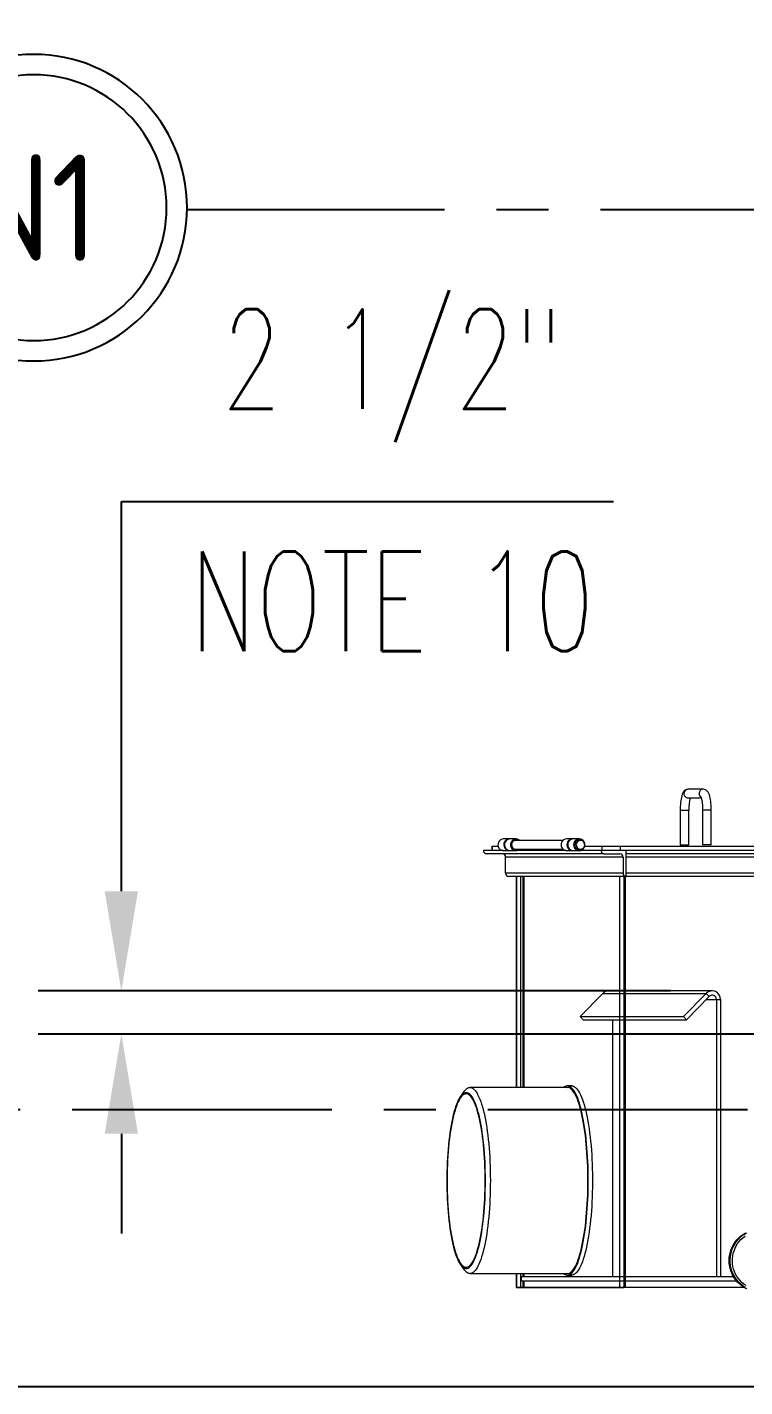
# Model space of a CAD drawing. Header units: inches. Extents: x 0 to 4731, y 0 to 1632.
# Drawn here: x 686.6 to 728.1, y 509 to 587.6 of the extents above; entities that cross this region are included whole.
import ezdxf
from ezdxf.enums import TextEntityAlignment as Align

# ---------------------------------------------------------------- set-up
doc = ezdxf.new("R2010")
doc.units = ezdxf.units.IN
doc.header["$LTSCALE"] = 48
doc.header["$MEASUREMENT"] = 0
doc.linetypes.add('CENTER', pattern=[2, 1.25, -0.25, 0.25, -0.25])
for name, color, linetype, lineweight in [('AM_4', 93, 'Continuous', 25), ('AM_5', 92, 'Continuous', 25), ('AM_6', 140, 'Continuous', 35), ('AM_7', 142, 'CENTER', 25), ('Equipment-AM_0', 7, 'Continuous', 50), ('Equipment-AM_5', 92, 'Continuous', 25)]:
    doc.layers.add(name, color=color, linetype=linetype, lineweight=lineweight)
doc.styles.add('ISOCP', font='ISOCP.SHX')
doc.styles.get("Standard").update_dxf_attribs({"font": 'ROMANS.SHX', "width": 0.7})
doc.styles.add('XT07_0', font='isocp.shx', dxfattribs={"width": 0.9, "height": 7})
doc.dimstyles.new('METSOPOWER_ANSI$0', dxfattribs={"dimtxt": 0.12, "dimasz": 0.12, "dimexe": 0.1, "dimexo": 0.05, "dimgap": 0.06, "dimtad": 1, "dimtoh": 1, "dimdec": 5, "dimzin": 12, "dimdsep": 46, "dimlunit": 4, "dimtxsty": 'Standard', "dimcen": 0, "dimclrd": 256, "dimclre": 256, "dimclrt": 140, "dimadec": 0, "dimazin": 2, "dimtp": 0.1, "dimtm": 0.1, "dimtfac": 0.71, "dimtdec": 5, "dimtmove": 0, "dimatfit": 3, "dimfxl": 1, "dimfrac": 2, "dimtzin": 7, "dimlwd": -1, "dimlwe": -1, "dimarcsym": 1})
doc.dimstyles.new('VALMET_ANSI$0', dxfattribs={"dimscale": 48, "dimtxt": 0.12, "dimasz": 0.12, "dimexe": 0.1, "dimexo": 0.05, "dimgap": 0.06, "dimtad": 1, "dimtoh": 1, "dimdec": 5, "dimzin": 7, "dimdsep": 46, "dimlunit": 4, "dimtxsty": 'Standard', "dimcen": 0, "dimclrd": 256, "dimclre": 256, "dimclrt": 140, "dimadec": 0, "dimazin": 2, "dimtp": 0.1, "dimtm": 0.1, "dimtfac": 0.71, "dimtdec": 5, "dimtofl": 0, "dimtmove": 0, "dimatfit": 3, "dimfxl": 1, "dimfrac": 2, "dimtolj": 1, "dimtzin": 7, "dimlwd": -1, "dimlwe": -1, "dimarcsym": 1})

# ---------------------------------------------------------------- blocks, each defined once
blk = doc.blocks.new('XA16S')
at = {"layer": 'AM_4'}
for radius in [7.5, 6.5]:
    blk.add_circle((0, -7.5), radius, dxfattribs=at)
at = {"layer": 'AM_6', "style": 'XT07_0', "width": 0.9}
blk.add_attdef('?', text='', height=7, dxfattribs=at).set_placement((0, -7.5), align=Align.MIDDLE)
blk = doc.blocks.new('*D496')
at = {"layer": 'Defpoints', "color": 0, "transparency": 16777216}
for p in [(731.364, 631.03), (656.528, 509.03), (750.681, 509.03)]:
    blk.add_point(p, dxfattribs=at)
at = {"layer": 'Equipment-AM_5', "linetype": 'ByBlock', "transparency": 16777216}
for p, q in [((728.964, 631.03), (651.728, 631.03)), ((656.528, 625.27), (656.528, 514.79)), ((748.281, 509.03), (651.728, 509.03))]:
    blk.add_line(p, q, dxfattribs=at)
at = {"layer": 'Equipment-AM_5', "transparency": 16777216}
for points in [[(655.568, 625.27), (657.488, 625.27), (656.528, 631.03)], [(655.568, 514.79), (657.488, 514.79), (656.528, 509.03)]]:
    blk.add_solid(points, dxfattribs=at)
at = {"layer": 'Equipment-AM_5', "color": 140, "transparency": 16777216, "insert": (650.768, 570.03), "char_height": 5.76, "attachment_point": 5, "rotation": 90, "style": 'ISOCP', "bg_fill": 3, "box_fill_scale": 1.25, "bg_fill_color": 256, "bg_fill_true_color": 13158600, "bg_fill_transparency": 0}
blk.add_mtext('10\'-2"', dxfattribs=at)
blk = doc.blocks.new('*D689')
at = {"layer": 'Defpoints', "color": 0, "transparency": 16777216}
for p in [(726.193, 531.905), (692.072, 529.41), (731.494, 529.41)]:
    blk.add_point(p, dxfattribs=at)
at = {"layer": 'Equipment-AM_5', "linetype": 'ByBlock', "transparency": 16777216}
for p, q in [((692.072, 537.665), (692.072, 560.176)), ((692.072, 560.176), (720.488, 560.176)), ((723.793, 531.905), (687.272, 531.905)), ((729.094, 529.41), (687.272, 529.41)), ((692.072, 523.65), (692.072, 517.89))]:
    blk.add_line(p, q, dxfattribs=at)
at = {"layer": 'Equipment-AM_5', "transparency": 16777216}
for points in [[(691.112, 537.665), (693.032, 537.665), (692.072, 531.905)], [(691.112, 523.65), (693.032, 523.65), (692.072, 529.41)]]:
    blk.add_solid(points, dxfattribs=at)
at = {"layer": 'Equipment-AM_5', "color": 140, "transparency": 16777216, "char_height": 5.76, "attachment_point": 5}
for s, insert in [('\\A1;2 1/2"', (707.72, 567.444)), ('\\A1;NOTE 10', (707.72, 554.416))]:
    blk.add_mtext(s, dxfattribs=dict(at, insert=insert))

msp = doc.modelspace()

# ---------------------------------------------------------------- linework, layer by layer
at = {"layer": 'AM_7', "ltscale": 0.25}
for p, q in [((1070.743425, 577.030171), (695.863562, 577.030171)), ((1088.229425, 525.030171), (685.99956, 525.030171))]:
    msp.add_line(p, q, dxfattribs=at)
at = {"layer": 'Equipment-AM_0', "lineweight": 18}
for p, q in [((725.682855, 543.554777), (724.805716, 543.554777)), ((724.805716, 543.054777), (725.564796, 543.054777)), ((724.346791, 542.352021), (724.346791, 540.352021)), ((724.346791, 542.352021), (724.846791, 542.352021)), ((724.846791, 540.352021), (724.846791, 542.352021)), ((725.64178, 542.352021), (725.64178, 540.352021)), ((725.647865, 542.352021), (725.64178, 542.352021)), ((726.14178, 542.352021), (725.647865, 542.352021)), ((726.14178, 540.352021), (726.14178, 542.352021)), ((714.491989, 540.684743), (714.149357, 540.684743)), ((714.875738, 540.684743), (714.533105, 540.684743)), ((717.573755, 540.597243), (714.76995, 540.597243)), ((718.137599, 540.684743), (717.794966, 540.684743)), ((718.521347, 540.684743), (718.178715, 540.684743)), ((718.589874, 540.597243), (718.41556, 540.597243)), ((714.116091, 540.01147), (712.983409, 540.01147)), ((712.983409, 540.01127), (712.983409, 540.01147)), ((714.118072, 540.01127), (712.983409, 540.01127)), ((719.950274, 539.82397), (713.16615, 539.82397)), ((713.466605, 540.26147), (713.466605, 540.01147)), ((713.466605, 540.26147), (713.487902, 540.26147)), ((713.487902, 540.26147), (713.487902, 540.01147)), ((713.487902, 540.26147), (713.830883, 540.26147)), ((714.149357, 540.009743), (714.491989, 540.009743)), ((714.533105, 540.009743), (714.875738, 540.009743)), ((714.76995, 540.097243), (717.573755, 540.097243)), ((717.763682, 540.01127), (714.907022, 540.01127)), ((717.7617, 540.01147), (714.909004, 540.01147)), ((717.794966, 540.009743), (718.137599, 540.009743)), ((718.178715, 540.009743), (718.521347, 540.009743)), ((718.41556, 540.097243), (718.589874, 540.097243)), ((719.767532, 540.01127), (718.552632, 540.01127)), ((719.767532, 540.01147), (718.554613, 540.01147)), ((718.839821, 540.26147), (719.833455, 540.26147)), ((719.767532, 540.01147), (719.767532, 540.01127)), ((721.231024, 540.01147), (719.767532, 540.01147)), ((719.833455, 540.01147), (719.833455, 540.26147)), ((719.833455, 540.26147), (720.879033, 540.26147)), ((719.950274, 539.82397), (720.865151, 539.82397)), ((720.879033, 540.26147), (720.879033, 540.01147)), ((720.879033, 540.26147), (740.026378, 540.26147)), ((721.231024, 540.01127), (721.231024, 540.01147)), ((748.610507, 540.01147), (721.231024, 540.01147)), ((721.231024, 538.51147), (721.231024, 540.01147)), ((748.610507, 540.01127), (721.231024, 540.01127)), ((748.569435, 539.82397), (721.231024, 539.82397)), ((724.346791, 540.352021), (724.846791, 540.352021)), ((725.647865, 540.352021), (725.64178, 540.352021)), ((726.14178, 540.352021), (725.647865, 540.352021)), ((721.048087, 539.63647), (714.263964, 539.63647)), ((714.263964, 538.69877), (714.263964, 539.63647)), ((721.048087, 539.63647), (721.048087, 538.69877)), ((741.470368, 539.63647), (721.231024, 539.63647)), ((721.048087, 538.69877), (714.263964, 538.69877)), ((721.230828, 538.51147), (714.446705, 538.51147)), ((714.873301, 538.51147), (714.873301, 526.322707)), ((714.88547, 538.51147), (714.88547, 526.322707)), ((715.123301, 538.51147), (715.123301, 526.322707)), ((715.129385, 538.51147), (715.129385, 526.322707)), ((715.263658, 538.51147), (715.263658, 526.322707)), ((715.318479, 538.51147), (715.318479, 526.322707)), ((720.847275, 538.51147), (720.847275, 514.76147)), ((721.09119, 538.51147), (721.09119, 514.76147)), ((721.12168, 538.51147), (721.12168, 514.76147)), ((721.176501, 538.51147), (721.176501, 514.76147)), ((721.230828, 538.51147), (721.231024, 538.51147)), ((748.322696, 538.69877), (721.231024, 538.69877)), ((748.281624, 538.51147), (721.231024, 538.51147)), ((726.192852, 531.905171), (720.217342, 531.905171)), ((719.872394, 531.758724), (718.564042, 530.417734)), ((719.872394, 531.758724), (725.847904, 531.758724)), ((724.539552, 530.417734), (725.847904, 531.758724)), ((724.712026, 530.240957), (726.020378, 531.581947)), ((726.020378, 531.581947), (725.847904, 531.758724)), ((725.847904, 531.405171), (726.436767, 531.405171)), ((726.436767, 531.405171), (726.680683, 531.405171)), ((726.436767, 531.405171), (726.436767, 515.405171)), ((726.680683, 531.405171), (726.680683, 515.405171)), ((718.564042, 530.417734), (718.736516, 530.240957)), ((718.564042, 530.417734), (724.539552, 530.417734)), ((718.736516, 530.240957), (724.712026, 530.240957)), ((720.461257, 515.405171), (720.461257, 530.240957)), ((724.539552, 530.417734), (724.712026, 530.240957)), ((717.838962, 526.322707), (712.204876, 526.322707)), ((718.082877, 526.416707), (717.838962, 526.416707)), ((711.85964, 526.086965), (711.658625, 525.806146)), ((711.658625, 516.089268), (711.85964, 515.808449)), ((712.204876, 515.572707), (717.838962, 515.572707)), ((714.873301, 515.572707), (714.873301, 514.76147)), ((714.88547, 515.572707), (714.88547, 514.76147)), ((715.123301, 515.572707), (715.123301, 514.76147)), ((715.129385, 515.572707), (715.129385, 514.76147)), ((715.160643, 515.405171), (715.160643, 515.155171)), ((715.160643, 515.405171), (715.166727, 515.405171)), ((715.166727, 515.405171), (715.166727, 515.155171)), ((715.166727, 515.405171), (721.114827, 515.405171)), ((715.263658, 515.572707), (715.263658, 515.405171)), ((715.318479, 515.572707), (715.318479, 515.405171)), ((717.838962, 515.478707), (718.082877, 515.478707)), ((721.114827, 515.405171), (721.114827, 515.155171)), ((721.114827, 515.405171), (727.418835, 515.405171)), ((715.263658, 514.76147), (714.873842, 514.76147)), ((714.88547, 514.76147), (720.847275, 514.76147)), ((714.88547, 514.76147), (715.129385, 514.76147)), ((715.318479, 514.76147), (715.123377, 514.76147)), ((715.129385, 514.76147), (721.09119, 514.76147)), ((715.166727, 515.155171), (715.160643, 515.155171)), ((715.166727, 515.155171), (721.114827, 515.155171)), ((715.263658, 515.155171), (715.263658, 514.76147)), ((715.318479, 514.76147), (715.263658, 514.76147)), ((728.053252, 514.76147), (715.263658, 514.76147)), ((715.318479, 515.155171), (715.318479, 514.76147)), ((728.053252, 514.76147), (715.318479, 514.76147)), ((721.09119, 514.76147), (720.847275, 514.76147)), ((721.114827, 515.155171), (727.59272, 515.155171)), ((721.176501, 514.76147), (721.12168, 514.76147)), ((728.053252, 514.76147), (721.12168, 514.76147)), ((728.053252, 514.76147), (721.176501, 514.76147))]:
    msp.add_line(p, q, dxfattribs=at)
at = {"layer": 'Equipment-AM_0', "lineweight": 18, "flags": 128}
for points in [[(724.805716, 543.554777), (724.748117, 543.549123), (724.693171, 543.532671), (724.644641, 543.507823), (724.602332, 543.476387), (724.565365, 543.439193), (724.532232, 543.395462), (724.501016, 543.341926), (724.469937, 543.27213), (724.439855, 543.182487), (724.415561, 543.087281), (724.396118, 542.989168), (724.380357, 542.887211), (724.367781, 542.781253), (724.358192, 542.671729), (724.351519, 542.559402), (724.347739, 542.445223), (724.346791, 542.352021)], [(725.540541, 543.117801), (725.540162, 543.118323), (725.543753, 543.111553), (725.551226, 543.094481), (725.561529, 543.065836), (725.573621, 543.024904), (725.586488, 542.971723), (725.599228, 542.907017), (725.611093, 542.832002), (725.621506, 542.748176), (725.630038, 542.657176), (725.636385, 542.560703), (725.640338, 542.46048), (725.641764, 542.36345), (725.64178, 542.352021)], [(726.14178, 542.352021), (726.141382, 542.412467), (726.138435, 542.526719), (726.13263, 542.639143), (726.123986, 542.748638), (726.112508, 542.854242), (726.098161, 542.955149), (726.080807, 543.050799), (726.06008, 543.14103), (726.035073, 543.226371), (726.003466, 543.308612), (725.967749, 543.377494), (725.932877, 543.427588), (725.89452, 543.468942), (725.851049, 543.503236), (725.802002, 543.529901), (725.748146, 543.547496), (725.691302, 543.554656), (725.682855, 543.554777)], [(718.250186, 540.155766), (718.293343, 540.103739), (718.345834, 540.061682), (718.405511, 540.031316), (718.46993, 540.013883), (718.536454, 540.010099), (718.602359, 540.020117), (718.664948, 540.043527), (718.721658, 540.079372), (718.770168, 540.126184), (718.80849, 540.182046), (718.835057, 540.244671), (718.84878, 540.311495), (718.849099, 540.379783), (718.835999, 540.446739), (718.810017, 540.509621), (718.772217, 540.565855), (718.724147, 540.61314), (718.667774, 540.649539), (718.605406, 540.673561), (718.539596, 540.684225), (718.47304, 540.681092), (718.408461, 540.664291), (718.348504, 540.63451), (718.295623, 540.592969), (718.251984, 540.541368), (718.219372, 540.481819), (718.199123, 540.41676), (718.192065, 540.348856), (718.198489, 540.280885), (718.218131, 540.215631), (718.250186, 540.155766)], [(718.833154, 540.329222), (718.830293, 540.389419), (718.813459, 540.447165), (718.783631, 540.499103), (718.742543, 540.542217), (718.692582, 540.573999), (718.636653, 540.592603), (718.578004, 540.596947), (718.520045, 540.58678), (718.466145, 540.562691), (718.419435, 540.526082), (718.382631, 540.479079), (718.35787, 540.424414), (718.346593, 540.365265), (718.349455, 540.305068), (718.366288, 540.247322), (718.396116, 540.195383), (718.437204, 540.15227), (718.487165, 540.120488), (718.543095, 540.101884), (718.601743, 540.097539), (718.659702, 540.107707), (718.713603, 540.131795), (718.760312, 540.168405), (718.797117, 540.215408), (718.821877, 540.270072), (718.833154, 540.329222)], [(711.85964, 526.086965), (711.909443, 526.151122), (711.967614, 526.212681), (712.026395, 526.260724), (712.085633, 526.29513), (712.145178, 526.315808), (712.204876, 526.322707), (712.264574, 526.315808), (712.324119, 526.29513), (712.383357, 526.260724), (712.442138, 526.212681), (712.500309, 526.151122), (712.557722, 526.076206), (712.614229, 525.988125), (712.669686, 525.887105), (712.723949, 525.773407), (712.77688, 525.64732), (712.828343, 525.50917), (712.878205, 525.359311), (712.926338, 525.198127), (712.97262, 525.026032), (713.016931, 524.843468), (713.059157, 524.650904), (713.099191, 524.448834), (713.136928, 524.237777), (713.172274, 524.018274), (713.205135, 523.790889), (713.23543, 523.556205), (713.263079, 523.314826), (713.288011, 523.06737), (713.310163, 522.814473), (713.329478, 522.556784), (713.345906, 522.294965), (713.359405, 522.029687), (713.36994, 521.761631), (713.377484, 521.491487), (713.382019, 521.219946), (713.383532, 520.947707)], [(719.038231, 520.947707), (719.036716, 521.222493), (719.032175, 521.496585), (719.024621, 521.769291), (719.014071, 522.039921), (719.000553, 522.307792), (718.984101, 522.572228), (718.964756, 522.832559), (718.942567, 523.08813), (718.91759, 523.338293), (718.889889, 523.582418), (718.859533, 523.819887), (718.826599, 524.050101), (718.79117, 524.272478), (718.753335, 524.486456), (718.713191, 524.691495), (718.670839, 524.887077), (718.626385, 525.072708), (718.579942, 525.247919), (718.531627, 525.412267), (718.481562, 525.565337), (718.429874, 525.706742), (718.376694, 525.836126), (718.322155, 525.953161), (718.266396, 526.057552), (718.209556, 526.149035), (718.151781, 526.227379), (718.093216, 526.292387), (718.034008, 526.343893), (717.974307, 526.381767), (717.914265, 526.405915), (717.854032, 526.416275), (717.793761, 526.412821), (717.733605, 526.395562), (717.673714, 526.364541), (717.617567, 526.322707)], [(719.017618, 520.947707), (719.016105, 521.219946), (719.01157, 521.491487), (719.004026, 521.761631), (718.993491, 522.029687), (718.979992, 522.294965), (718.963564, 522.556784), (718.944249, 522.814473), (718.922097, 523.06737), (718.897165, 523.314826), (718.869516, 523.556205), (718.839221, 523.790889), (718.80636, 524.018274), (718.771014, 524.237777), (718.733277, 524.448834), (718.693243, 524.650904), (718.651017, 524.843468), (718.606706, 525.026032), (718.560424, 525.198127), (718.512291, 525.359311), (718.462429, 525.50917), (718.410966, 525.64732), (718.358035, 525.773407), (718.303772, 525.887105), (718.248315, 525.988125), (718.191808, 526.076206), (718.134395, 526.151122), (718.076224, 526.212681), (718.017443, 526.260724), (717.958205, 526.29513), (717.89866, 526.315808), (717.838962, 526.322707)], [(717.860443, 526.321814), (717.887832, 526.343893), (717.947532, 526.381767), (718.007575, 526.405915), (718.067807, 526.416275), (718.128078, 526.412821), (718.188234, 526.395562), (718.248125, 526.364541), (718.307598, 526.319836), (718.366503, 526.261561), (718.424692, 526.189863), (718.482017, 526.104922), (718.538334, 526.006954), (718.593501, 525.896206), (718.647378, 525.772958), (718.699828, 525.63752), (718.750721, 525.490236), (718.799926, 525.331477), (718.84732, 525.161644), (718.892783, 524.981166), (718.9362, 524.7905), (718.977461, 524.590126), (719.016463, 524.380551), (719.053106, 524.162305), (719.087298, 523.935938), (719.118953, 523.702022), (719.147991, 523.461149), (719.174339, 523.213927), (719.197929, 522.96098), (719.218702, 522.702948), (719.236607, 522.440481), (719.251597, 522.174244), (719.263634, 521.904908), (719.272689, 521.633155), (719.278739, 521.359669), (719.281767, 521.085144), (719.281767, 520.810271), (719.278739, 520.535745), (719.272689, 520.26226), (719.263634, 519.990506), (719.251597, 519.72117), (719.236607, 519.454933), (719.218702, 519.192467), (719.197929, 518.934434), (719.174339, 518.681487), (719.147991, 518.434265), (719.118953, 518.193392), (719.087298, 517.959476), (719.053106, 517.73311), (719.016463, 517.514863), (718.977461, 517.305288), (718.9362, 517.104914), (718.892783, 516.914248), (718.84732, 516.73377), (718.799926, 516.563937), (718.750721, 516.405178), (718.699828, 516.257894), (718.647378, 516.122456), (718.593501, 515.999208), (718.538334, 515.88846), (718.482017, 515.790492), (718.424692, 515.705551), (718.366503, 515.633853), (718.307598, 515.575578), (718.248125, 515.530874), (718.188234, 515.499852), (718.128078, 515.482593), (718.067807, 515.479139), (718.007575, 515.489499), (717.947532, 515.513647), (717.887832, 515.551522), (717.860443, 515.5736)], [(713.099248, 520.947707), (713.097721, 521.213642), (713.093144, 521.478848), (713.08553, 521.742597), (713.074899, 522.004169), (713.061281, 522.262844), (713.044713, 522.517915), (713.02524, 522.768682), (713.002916, 523.014458), (712.977802, 523.254569), (712.949967, 523.488357), (712.919487, 523.715181), (712.886445, 523.93442), (712.850933, 524.145472), (712.813047, 524.34776), (712.772892, 524.540728), (712.730577, 524.723848), (712.686218, 524.896618), (712.639937, 525.058565), (712.591862, 525.209243), (712.542122, 525.348241), (712.490856, 525.475178), (712.438204, 525.589705), (712.384309, 525.691509), (712.329319, 525.78031), (712.273386, 525.855865), (712.216663, 525.917968), (712.159304, 525.966447), (712.101468, 526.00117), (712.043312, 526.022043), (711.984997, 526.029006), (711.926681, 526.022043), (711.868526, 526.00117), (711.810689, 525.966447), (711.753331, 525.917968), (711.696607, 525.855865), (711.640674, 525.78031), (711.585685, 525.691509), (711.53179, 525.589705), (711.479137, 525.475178), (711.427871, 525.348241), (711.378132, 525.209243), (711.330056, 525.058565), (711.283775, 524.896618), (711.239417, 524.723848), (711.197102, 524.540728), (711.156946, 524.34776), (711.119061, 524.145472), (711.083548, 523.93442), (711.050507, 523.715181), (711.020026, 523.488357), (710.992191, 523.254569), (710.967077, 523.014458), (710.944753, 522.768682), (710.92528, 522.517915), (710.908712, 522.262844), (710.895094, 522.004169), (710.884463, 521.742597), (710.876849, 521.478848), (710.872272, 521.213642), (710.870745, 520.947707), (710.872272, 520.681772), (710.876849, 520.416567), (710.884463, 520.152817), (710.895094, 519.891246), (710.908712, 519.63257), (710.92528, 519.377499), (710.944753, 519.126732), (710.967077, 518.880957), (710.992191, 518.640846), (711.020026, 518.407058), (711.050507, 518.180233), (711.083548, 517.960994), (711.119061, 517.749942), (711.156946, 517.547654), (711.197102, 517.354686), (711.239417, 517.171566), (711.283775, 516.998796), (711.330056, 516.83685), (711.378132, 516.686171), (711.427871, 516.547173), (711.479137, 516.420236), (711.53179, 516.305709), (711.585685, 516.203906), (711.640674, 516.115104), (711.696607, 516.039549), (711.753331, 515.977447), (711.810689, 515.928967), (711.868526, 515.894244), (711.926681, 515.873372), (711.984997, 515.866408), (712.043312, 515.873372), (712.101468, 515.894244), (712.159304, 515.928967), (712.216663, 515.977447), (712.273386, 516.039549), (712.329319, 516.115104), (712.384309, 516.203906), (712.438204, 516.305709), (712.490856, 516.420236), (712.542122, 516.547173), (712.591862, 516.686171), (712.639937, 516.83685), (712.686218, 516.998796), (712.730577, 517.171566), (712.772892, 517.354686), (712.813047, 517.547654), (712.850933, 517.749942), (712.886445, 517.960994), (712.919487, 518.180233), (712.949967, 518.407058), (712.977802, 518.640846), (713.002916, 518.880957), (713.02524, 519.126732), (713.044713, 519.377499), (713.061281, 519.63257), (713.074899, 519.891246), (713.08553, 520.152817), (713.093144, 520.416567), (713.097721, 520.681772), (713.099248, 520.947707)], [(713.083613, 520.947707), (713.082082, 521.212112), (713.077494, 521.475779), (713.06986, 521.737975), (713.059202, 521.997968), (713.045551, 522.255034), (713.028943, 522.508456), (713.009426, 522.757528), (712.987054, 523.001556), (712.961889, 523.239859), (712.934001, 523.471773), (712.903467, 523.696653), (712.870374, 523.913871), (712.834814, 524.122821), (712.796884, 524.322922), (712.756692, 524.513616), (712.714349, 524.694371), (712.669973, 524.864683), (712.623688, 525.024078), (712.575623, 525.172111), (712.525911, 525.30837), (712.474692, 525.432475), (712.422108, 525.544081), (712.368306, 525.642875), (712.313436, 525.728583), (712.25765, 525.800966), (712.201104, 525.859822), (712.143956, 525.904987), (712.086364, 525.936335), (712.02849, 525.953779), (711.970495, 525.957271), (711.912541, 525.946799), (711.854788, 525.922395), (711.797398, 525.884125), (711.740531, 525.832096), (711.684346, 525.766454), (711.628998, 525.687381), (711.574643, 525.595097), (711.521431, 525.489861), (711.469512, 525.371964), (711.419029, 525.241737), (711.370124, 525.099541), (711.322932, 524.945773), (711.277586, 524.780862), (711.234211, 524.605268), (711.192929, 524.419479), (711.153855, 524.224013), (711.117097, 524.019416), (711.082758, 523.806258), (711.050934, 523.585132), (711.021713, 523.356656), (710.995177, 523.121465), (710.9714, 522.880215), (710.950448, 522.633579), (710.932379, 522.382245), (710.917245, 522.126912), (710.905086, 521.868292), (710.895937, 521.607107), (710.889824, 521.344084), (710.886763, 521.079955), (710.886763, 520.815459), (710.889824, 520.551331), (710.895937, 520.288307), (710.905086, 520.027122), (710.917245, 519.768502), (710.932379, 519.51317), (710.950448, 519.261835), (710.9714, 519.015199), (710.995177, 518.77395), (711.021713, 518.538759), (711.050934, 518.310282), (711.082758, 518.089156), (711.117097, 517.875998), (711.153855, 517.671401), (711.192929, 517.475935), (711.234211, 517.290146), (711.277586, 517.114552), (711.322932, 516.949641), (711.370124, 516.795873), (711.419029, 516.653677), (711.469512, 516.52345), (711.521431, 516.405554), (711.574643, 516.300317), (711.628998, 516.208034), (711.684346, 516.128961), (711.740531, 516.063318), (711.797398, 516.01129), (711.854788, 515.97302), (711.912541, 515.948615), (711.970495, 515.938144), (712.02849, 515.941635), (712.086364, 515.959079), (712.143956, 515.990427), (712.201104, 516.035592), (712.25765, 516.094448), (712.313436, 516.166831), (712.368306, 516.252539), (712.422108, 516.351334), (712.474692, 516.462939), (712.525911, 516.587044), (712.575623, 516.723303), (712.623688, 516.871337), (712.669973, 517.030731), (712.714349, 517.201044), (712.756692, 517.381798), (712.796884, 517.572492), (712.834814, 517.772593), (712.870374, 517.981543), (712.903467, 518.198761), (712.934001, 518.423641), (712.961889, 518.655555), (712.987054, 518.893859), (713.009426, 519.137886), (713.028943, 519.386958), (713.045551, 519.64038), (713.059202, 519.897446), (713.06986, 520.157439), (713.077494, 520.419635), (713.082082, 520.683303), (713.083613, 520.947707)], [(713.383532, 520.947707), (713.382019, 520.675468), (713.377484, 520.403927), (713.36994, 520.133783), (713.359405, 519.865728), (713.345906, 519.60045), (713.329478, 519.33863), (713.310163, 519.080941), (713.288011, 518.828044), (713.263079, 518.580589), (713.23543, 518.339209), (713.205135, 518.104526), (713.172274, 517.87714), (713.136928, 517.657637), (713.099191, 517.44658), (713.059157, 517.24451), (713.016931, 517.051946), (712.97262, 516.869382), (712.926338, 516.697288), (712.878205, 516.536104), (712.828343, 516.386244), (712.77688, 516.248094), (712.723949, 516.122008), (712.669686, 516.008309), (712.614229, 515.907289), (712.557722, 515.819209), (712.500309, 515.744293), (712.442138, 515.682734), (712.383357, 515.63469), (712.324119, 515.600285), (712.264574, 515.579606), (712.204876, 515.572707), (712.145178, 515.579606), (712.085633, 515.600285), (712.026395, 515.63469), (711.967614, 515.682734), (711.909443, 515.744293), (711.85964, 515.808449)], [(717.617567, 515.572707), (717.673714, 515.530874), (717.733605, 515.499852), (717.793761, 515.482593), (717.854032, 515.479139), (717.914265, 515.489499), (717.974307, 515.513647), (718.034008, 515.551522), (718.093216, 515.603028), (718.151781, 515.668035), (718.209556, 515.746379), (718.266396, 515.837862), (718.322155, 515.942253), (718.376694, 516.059288), (718.429874, 516.188672), (718.481562, 516.330078), (718.531627, 516.483148), (718.579942, 516.647496), (718.626385, 516.822706), (718.670839, 517.008337), (718.713191, 517.203919), (718.753335, 517.408958), (718.79117, 517.622936), (718.826599, 517.845313), (718.859533, 518.075527), (718.889889, 518.312996), (718.91759, 518.557121), (718.942567, 518.807285), (718.964756, 519.062855), (718.984101, 519.323187), (719.000553, 519.587622), (719.014071, 519.855493), (719.024621, 520.126123), (719.032175, 520.398829), (719.036716, 520.672921), (719.038231, 520.947707)], [(717.838962, 515.572707), (717.89866, 515.579606), (717.958205, 515.600285), (718.017443, 515.63469), (718.076224, 515.682734), (718.134395, 515.744293), (718.191808, 515.819209), (718.248315, 515.907289), (718.303772, 516.008309), (718.358035, 516.122008), (718.410966, 516.248094), (718.462429, 516.386244), (718.512291, 516.536104), (718.560424, 516.697288), (718.606706, 516.869382), (718.651017, 517.051946), (718.693243, 517.24451), (718.733277, 517.44658), (718.771014, 517.657637), (718.80636, 517.87714), (718.839221, 518.104526), (718.869516, 518.339209), (718.897165, 518.580589), (718.922097, 518.828044), (718.944249, 519.080941), (718.963564, 519.33863), (718.979992, 519.60045), (718.993491, 519.865728), (719.004026, 520.133783), (719.01157, 520.403927), (719.016105, 520.675468), (719.017618, 520.947707)], [(728.180395, 514.693086), (728.042715, 514.767762), (727.912014, 514.854617), (727.789314, 514.952972), (727.675574, 515.062057), (727.571687, 515.181018), (727.478463, 515.308925), (727.396634, 515.444775), (727.326839, 515.587507), (727.269625, 515.736002), (727.225439, 515.889098), (727.194628, 516.045599), (727.177432, 516.204278), (727.173986, 516.363893), (727.184317, 516.523197), (727.208344, 516.680941), (727.24588, 516.835891), (727.296629, 516.986834), (727.360196, 517.13259), (727.436082, 517.272018), (727.523694, 517.404025), (727.622346, 517.52758), (727.731267, 517.641715), (727.849602, 517.745537), (727.976427, 517.838233), (728.110749, 517.919077)], [(728.194696, 514.693086), (728.057017, 514.767762), (727.926315, 514.854617), (727.803615, 514.952972), (727.689876, 515.062057), (727.585988, 515.181018), (727.492764, 515.308925), (727.410935, 515.444775), (727.34114, 515.587507), (727.283926, 515.736002), (727.23974, 515.889098), (727.208929, 516.045599), (727.191733, 516.204278), (727.188287, 516.363893), (727.198618, 516.523197), (727.222645, 516.680941), (727.260181, 516.835891), (727.31093, 516.986834), (727.374497, 517.13259), (727.450383, 517.272018), (727.537995, 517.404025), (727.636648, 517.52758), (727.745568, 517.641715), (727.863903, 517.745537), (727.990728, 517.838233), (728.12505, 517.919077)], [(728.195531, 514.694893), (728.058005, 514.769486), (727.927448, 514.856245), (727.804884, 514.954491), (727.691271, 515.063456), (727.587498, 515.182285), (727.494378, 515.31005), (727.412639, 515.445749), (727.342922, 515.588323), (727.285771, 515.736653), (727.241634, 515.88958), (727.210857, 516.045907), (727.19368, 516.20441), (727.190238, 516.363849), (727.200558, 516.522976), (727.224558, 516.680545), (727.262052, 516.835323), (727.312745, 516.9861), (727.376242, 517.131694), (727.452044, 517.270967), (727.539559, 517.402828), (727.638102, 517.526246), (727.746901, 517.640255), (727.865105, 517.743961), (727.99179, 517.836554), (728.125963, 517.91731)], [(728.101347, 514.769486), (727.97079, 514.856245), (727.848226, 514.954491), (727.734613, 515.063456), (727.63084, 515.182285), (727.53772, 515.31005), (727.455981, 515.445749), (727.386264, 515.588323), (727.329113, 515.736653), (727.284976, 515.88958), (727.254199, 516.045907), (727.237022, 516.20441), (727.23358, 516.363849), (727.2439, 516.522976), (727.2679, 516.680545), (727.305394, 516.835323), (727.356087, 516.9861), (727.419584, 517.131694), (727.495386, 517.270967), (727.582901, 517.402828), (727.681444, 517.526246), (727.790243, 517.640255), (727.908448, 517.743961), (728.035132, 517.836554), (728.169305, 517.91731)], [(728.155444, 514.874703), (728.030426, 514.96085), (727.913568, 515.058293), (727.80584, 515.166223), (727.708134, 515.283747), (727.62126, 515.40989), (727.545937, 515.543607), (727.48279, 515.683791), (727.432341, 515.82928), (727.39501, 515.978868), (727.371105, 516.131315), (727.360825, 516.285359), (727.364254, 516.439723), (727.381364, 516.593127), (727.412014, 516.744302), (727.455949, 516.891993), (727.512806, 517.034977), (727.582113, 517.17207), (727.663296, 517.302135), (727.755682, 517.424095), (727.858505, 517.536939), (727.970915, 517.639732), (728.091978, 517.731622)]]:
    msp.add_lwpolyline(points, dxfattribs=at)
at = {"layer": 'Equipment-AM_0', "lineweight": 18}
for centre, radius, start, end in [((724.808071, 543.301064), 0.246298, 179.13622447, 269.45213912), ((724.80904, 543.307545), 0.247254, 90.77012048, 180.64151594), ((727.491669, 542.418586), 2.645715, 166.08626254, 181.44169092), ((725.686109, 543.30757), 0.247184, 89.99317191, 180.64742009), ((725.689889, 543.303436), 0.250953, 179.69379026, 234.75839259), ((714.156842, 540.346917), 0.337909, 91.26926814, 214.45009641), ((714.497886, 540.347482), 0.336922, 87.50594047, 214.68217868), ((714.54059, 540.346917), 0.337909, 91.26926814, 214.45009641), ((714.875949, 540.348415), 0.332801, 48.38978874, 215.37111924), ((714.877558, 540.348076), 0.269988, 67.35117875, 215.14901979), ((717.802451, 540.346917), 0.337909, 91.26926814, 214.45009641), ((718.143495, 540.347482), 0.336922, 87.50594048, 214.68217868), ((718.1862, 540.346917), 0.337909, 91.26926814, 214.45009641), ((718.522612, 540.348099), 0.269547, 61.2457803, 215.22098697), ((713.168458, 540.009018), 0.185063, 179.30287754, 269.28548604), ((714.150482, 540.336614), 0.326872, 213.59144832, 269.80284609), ((714.078717, 539.638724), 0.18526, 359.30287754, 89.28548604), ((714.492787, 540.336142), 0.326339, 213.55422985, 273.47141661), ((714.53423, 540.336614), 0.326872, 213.59144832, 269.80284609), ((714.8755, 540.334626), 0.324639, 213.43225302, 313.01115233), ((714.8757, 540.337386), 0.262427, 213.47393135, 293.78190509), ((717.796091, 540.336614), 0.326872, 213.59144832, 269.80284609), ((718.138397, 540.336142), 0.326339, 213.55422985, 273.47141659), ((718.17984, 540.336614), 0.326872, 213.59144832, 269.80284609), ((718.521127, 540.336807), 0.261955, 213.39019402, 295.91878983), ((719.952581, 540.009018), 0.185063, 179.30287754, 269.28548604), ((720.86284, 539.638724), 0.18526, 359.30287754, 89.28548604), ((714.449013, 538.696518), 0.185063, 179.30287754, 269.28548604), ((721.233136, 538.696518), 0.185063, 179.30287754, 269.28548604), ((720.218257, 531.423536), 0.481636, 90.1089219, 135.89805252), ((726.193897, 531.416132), 0.486909, 358.71003898, 135.2829866), ((726.193351, 531.410595), 0.243477, 358.72336051, 135.26966507)]:
    msp.add_arc(centre, radius, start, end, dxfattribs=at)

# ---------------------------------------------------------------- block references
at = {"layer": 'AM_5', "ltscale": 5}
ref = msp.add_blockref('XA16S', (695.864444, 577.155171), dxfattribs=dict(at, xscale=-1.181102362204724, yscale=1.181102362204724, zscale=1.181102362204724, rotation=270))
ref.add_attrib('?', 'N1', dxfattribs={"layer": 'AM_6', "height": 6.1515748, "style": 'XT07_0'}).set_placement((687.006176, 577.155171), align=Align.MIDDLE)

# ---------------------------------------------------------------- next in the draw order: dimensions: what is measured, and where the dimension line sits
at = {"layer": 'Equipment-AM_5'}
dim = msp.add_linear_dim(base=(656.528237, 509.030171), p1=(731.363551, 631.030171), p2=(750.681171, 509.030171), angle=90, dimstyle='METSOPOWER_ANSI$0', override={"dimscale": 48, "dimzin": 15, "dimtxsty": 'ISOCP', "dimtfill": 1}, dxfattribs=at)
dim.commit()
dim.dimension.update_dxf_attribs({"geometry": '*D496', "text_midpoint": (650.76767, 570.030171)})

# ---------------------------------------------------------------- next in the draw order: dimensions: what is measured, and where the dimension line sits
dim = msp.add_linear_dim(base=(692.071549, 529.40998), p1=(726.192852, 531.905171), p2=(731.494373, 529.40998), angle=90, text='<>\\XNOTE 10', dimstyle='VALMET_ANSI$0', override={"dimpost": ''}, dxfattribs=at)
dim.commit()
dim.dimension.update_dxf_attribs({"geometry": '*D689', "text_midpoint": (707.719549, 560.175565), "dimtype": 160})

doc.saveas('drawing.dxf')
